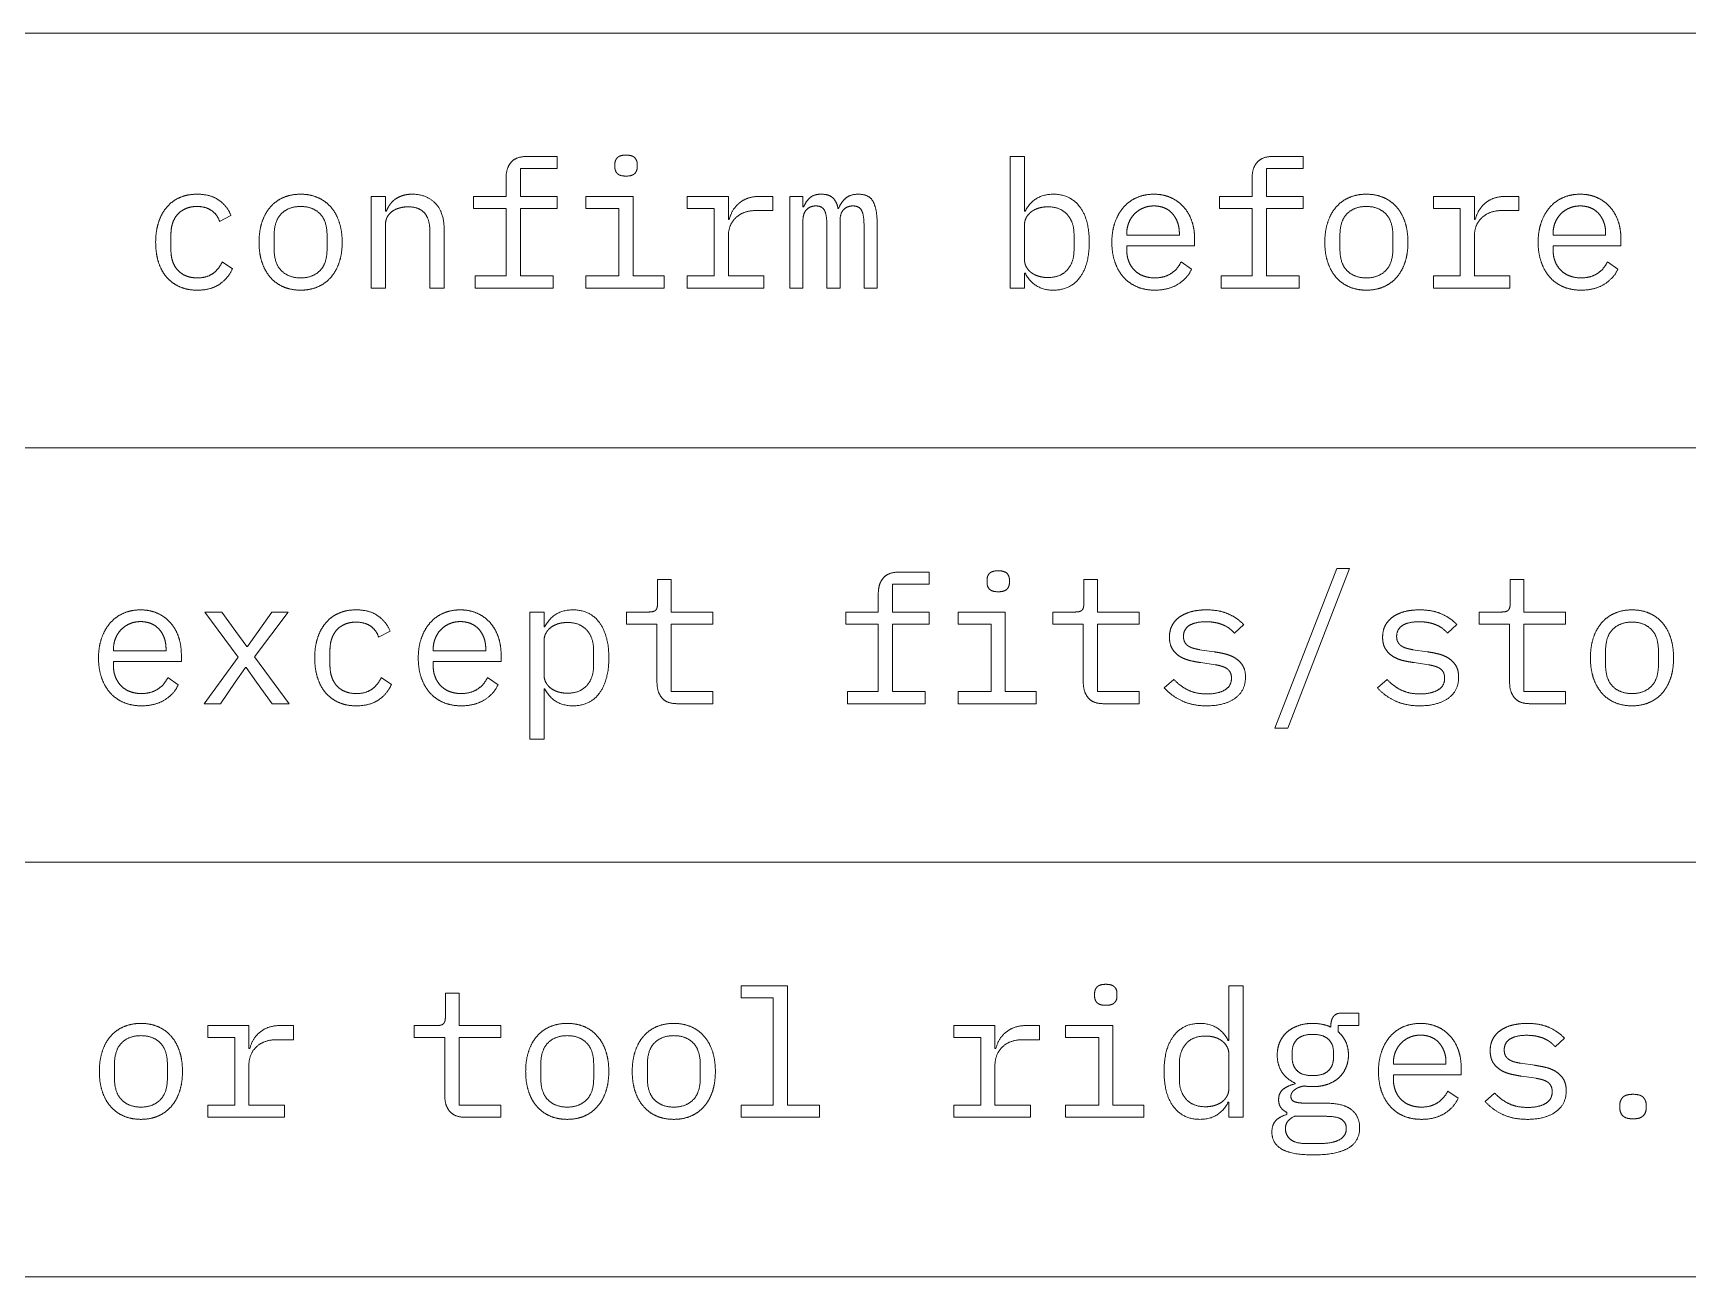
# Model space of a CAD drawing. Header units: millimetres. Extents: x 22 to 584, y 11 to 410.
# Drawn here: x 539.46 to 567.41, y 333 to 354 of the extents above; entities that cross this region are included whole.
import ezdxf

# ---------------------------------------------------------------- set-up
doc = ezdxf.new("R2010")
doc.units = ezdxf.units.MM
doc.layers.add('dims', color=7, linetype='Continuous', lineweight=5)

msp = doc.modelspace()

# ---------------------------------------------------------------- linework, layer by layer
at = {"layer": 'dims'}
for p, q in [((436.843, 354), (584, 354)), ((548.31, 351.916), (547.791, 351.916)), ((548.31, 351.712), (548.31, 351.916)), ((555.963, 351.916), (555.963, 349.696)), ((556.203, 351.916), (555.963, 351.916)), ((556.203, 350.992), (556.203, 351.916)), ((560.91, 351.916), (560.391, 351.916)), ((560.91, 351.712), (560.91, 351.916)), ((547.689, 351.712), (548.31, 351.712)), ((547.689, 351.244), (547.689, 351.712)), ((549.285, 351.787), (549.285, 351.739)), ((549.663, 351.739), (549.663, 351.787)), ((560.289, 351.712), (560.91, 351.712)), ((560.289, 351.244), (560.289, 351.712)), ((547.449, 351.562), (547.449, 351.244)), ((560.049, 351.562), (560.049, 351.244)), ((545.172, 351.244), (545.172, 349.696)), ((545.412, 351.244), (545.172, 351.244)), ((545.412, 350.992), (545.412, 351.244)), ((546.897, 351.244), (546.897, 351.04)), ((547.449, 351.244), (546.897, 351.244)), ((546.897, 351.04), (547.449, 351.04)), ((547.449, 351.04), (547.449, 349.9)), ((548.31, 351.244), (547.689, 351.244)), ((547.689, 351.04), (548.31, 351.04)), ((547.689, 349.9), (547.689, 351.04)), ((548.31, 351.04), (548.31, 351.244)), ((548.796, 351.244), (548.796, 351.04)), ((549.594, 351.244), (548.796, 351.244)), ((548.796, 351.04), (549.354, 351.04)), ((549.354, 351.04), (549.354, 349.9)), ((549.594, 349.9), (549.594, 351.244)), ((550.509, 351.244), (550.509, 351.04)), ((551.202, 351.244), (550.509, 351.244)), ((550.509, 351.04), (550.962, 351.04)), ((550.962, 351.04), (550.962, 349.9)), ((551.202, 350.854), (551.202, 351.244)), ((551.955, 351.244), (551.739, 351.244)), ((551.955, 351.004), (551.955, 351.244)), ((552.24, 351.244), (552.24, 349.696)), ((552.462, 351.244), (552.24, 351.244)), ((552.462, 351.064), (552.462, 351.244)), ((552.474, 351.064), (552.462, 351.064)), ((553.062, 351.037), (553.053, 351.037)), ((559.497, 351.244), (559.497, 351.04)), ((560.049, 351.244), (559.497, 351.244)), ((559.497, 351.04), (560.049, 351.04)), ((560.049, 351.04), (560.049, 349.9)), ((560.91, 351.244), (560.289, 351.244)), ((560.289, 351.04), (560.91, 351.04)), ((560.289, 349.9), (560.289, 351.04)), ((560.91, 351.04), (560.91, 351.244)), ((563.109, 351.244), (563.109, 351.04)), ((563.802, 351.244), (563.109, 351.244)), ((563.109, 351.04), (563.562, 351.04)), ((563.562, 351.04), (563.562, 349.9)), ((563.802, 350.854), (563.802, 351.244)), ((564.555, 351.244), (564.339, 351.244)), ((564.555, 351.004), (564.555, 351.244)), ((542.61, 350.821), (542.802, 350.923)), ((545.424, 350.992), (545.412, 350.992)), ((545.412, 349.696), (545.412, 350.77)), ((551.217, 350.854), (551.202, 350.854)), ((551.664, 351.004), (551.955, 351.004)), ((552.462, 349.696), (552.462, 350.833)), ((553.089, 349.696), (553.089, 350.833)), ((553.716, 349.696), (553.716, 350.77)), ((556.215, 350.992), (556.203, 350.992)), ((556.203, 350.191), (556.203, 350.749)), ((563.817, 350.854), (563.802, 350.854)), ((564.264, 351.004), (564.555, 351.004)), ((541.788, 350.338), (541.788, 350.602)), ((543.531, 350.359), (543.531, 350.581)), ((544.425, 350.581), (544.425, 350.359)), ((546.162, 350.647), (546.162, 349.696)), ((546.402, 349.696), (546.402, 350.689)), ((551.202, 349.9), (551.202, 350.569)), ((552.867, 350.731), (552.867, 349.696)), ((553.494, 350.731), (553.494, 349.696)), ((557.04, 350.602), (557.04, 350.338)), ((557.931, 350.59), (557.931, 350.611)), ((558.819, 350.59), (557.931, 350.59)), ((558.819, 350.623), (558.819, 350.59)), ((559.077, 350.41), (559.077, 350.524)), ((561.531, 350.359), (561.531, 350.581)), ((562.425, 350.581), (562.425, 350.359)), ((563.802, 349.9), (563.802, 350.569)), ((565.131, 350.59), (565.131, 350.611)), ((566.019, 350.59), (565.131, 350.59)), ((566.019, 350.623), (566.019, 350.59)), ((566.277, 350.41), (566.277, 350.524)), ((557.931, 350.41), (559.077, 350.41)), ((557.931, 350.338), (557.931, 350.41)), ((565.131, 350.41), (566.277, 350.41)), ((565.131, 350.338), (565.131, 350.41)), ((542.826, 350.02), (542.655, 350.137)), ((556.203, 349.948), (556.215, 349.948)), ((556.203, 349.696), (556.203, 349.948)), ((559.026, 350.017), (558.849, 350.137)), ((566.226, 350.017), (566.049, 350.137)), ((545.172, 349.696), (545.412, 349.696)), ((546.162, 349.696), (546.402, 349.696)), ((546.927, 349.9), (546.927, 349.696)), ((547.449, 349.9), (546.927, 349.9)), ((546.927, 349.696), (548.241, 349.696)), ((548.241, 349.9), (547.689, 349.9)), ((548.241, 349.696), (548.241, 349.9)), ((548.796, 349.9), (548.796, 349.696)), ((549.354, 349.9), (548.796, 349.9)), ((548.796, 349.696), (550.116, 349.696)), ((550.116, 349.9), (549.594, 349.9)), ((550.116, 349.696), (550.116, 349.9)), ((550.509, 349.9), (550.509, 349.696)), ((550.962, 349.9), (550.509, 349.9)), ((550.509, 349.696), (551.802, 349.696)), ((551.802, 349.9), (551.202, 349.9)), ((551.802, 349.696), (551.802, 349.9)), ((552.24, 349.696), (552.462, 349.696)), ((552.867, 349.696), (553.089, 349.696)), ((553.494, 349.696), (553.716, 349.696)), ((555.963, 349.696), (556.203, 349.696)), ((559.527, 349.9), (559.527, 349.696)), ((560.049, 349.9), (559.527, 349.9)), ((559.527, 349.696), (560.841, 349.696)), ((560.841, 349.9), (560.289, 349.9)), ((560.841, 349.696), (560.841, 349.9)), ((563.109, 349.9), (563.109, 349.696)), ((563.562, 349.9), (563.109, 349.9)), ((563.109, 349.696), (564.402, 349.696)), ((564.402, 349.9), (563.802, 349.9)), ((564.402, 349.696), (564.402, 349.9)), ((436.843, 347), (584, 347)), ((554.596, 344.898), (554.077, 344.898)), ((554.596, 344.694), (554.596, 344.898)), ((561.479, 344.958), (560.434, 342.264)), ((560.65, 342.264), (561.694, 344.958)), ((561.694, 344.958), (561.479, 344.958)), ((550.006, 344.772), (550.006, 344.367)), ((550.237, 344.772), (550.006, 344.772)), ((550.237, 344.226), (550.237, 344.772)), ((553.975, 344.694), (554.596, 344.694)), ((553.975, 344.226), (553.975, 344.694)), ((555.571, 344.769), (555.571, 344.721)), ((555.949, 344.721), (555.949, 344.769)), ((557.206, 344.772), (557.206, 344.367)), ((557.437, 344.772), (557.206, 344.772)), ((557.437, 344.226), (557.437, 344.772)), ((564.406, 344.772), (564.406, 344.367)), ((564.637, 344.772), (564.406, 344.772)), ((564.637, 344.226), (564.637, 344.772)), ((553.735, 344.544), (553.735, 344.226)), ((542.362, 344.226), (542.924, 343.464)), ((542.65, 344.226), (542.362, 344.226)), ((542.884, 343.899), (542.65, 344.226)), ((543.202, 343.467), (543.769, 344.226)), ((543.494, 344.226), (543.262, 343.899)), ((543.769, 344.226), (543.494, 344.226)), ((547.849, 344.226), (547.849, 342.078)), ((548.089, 344.226), (547.849, 344.226)), ((548.089, 343.974), (548.089, 344.226)), ((549.481, 344.226), (549.481, 344.022)), ((549.865, 344.226), (549.481, 344.226)), ((550.942, 344.226), (550.237, 344.226)), ((550.942, 344.022), (550.942, 344.226)), ((553.184, 344.226), (553.184, 344.022)), ((553.735, 344.226), (553.184, 344.226)), ((554.596, 344.226), (553.975, 344.226)), ((554.596, 344.022), (554.596, 344.226)), ((555.082, 344.226), (555.082, 344.022)), ((555.88, 344.226), (555.082, 344.226)), ((555.88, 342.882), (555.88, 344.226)), ((556.681, 344.226), (556.681, 344.022)), ((557.065, 344.226), (556.681, 344.226)), ((558.142, 344.226), (557.437, 344.226)), ((558.142, 344.022), (558.142, 344.226)), ((563.881, 344.226), (563.881, 344.022)), ((564.265, 344.226), (563.881, 344.226)), ((565.342, 344.226), (564.637, 344.226)), ((565.342, 344.022), (565.342, 344.226)), ((543.07, 343.641), (542.884, 343.899)), ((543.262, 343.899), (543.082, 343.641)), ((545.296, 343.803), (545.489, 343.905)), ((548.101, 343.974), (548.089, 343.974)), ((549.481, 344.022), (549.997, 344.022)), ((549.997, 344.022), (549.997, 343.032)), ((550.237, 344.022), (550.942, 344.022)), ((550.237, 342.882), (550.237, 344.022)), ((553.184, 344.022), (553.735, 344.022)), ((553.735, 344.022), (553.735, 342.882)), ((553.975, 344.022), (554.596, 344.022)), ((553.975, 342.882), (553.975, 344.022)), ((555.082, 344.022), (555.64, 344.022)), ((555.64, 344.022), (555.64, 342.882)), ((556.681, 344.022), (557.197, 344.022)), ((557.197, 344.022), (557.197, 343.032)), ((557.437, 344.022), (558.142, 344.022)), ((557.437, 342.882), (557.437, 344.022)), ((559.75, 343.866), (559.906, 344.013)), ((563.35, 343.866), (563.506, 344.013)), ((563.881, 344.022), (564.397, 344.022)), ((564.397, 344.022), (564.397, 343.032)), ((564.637, 344.022), (565.342, 344.022)), ((564.637, 342.882), (564.637, 344.022)), ((540.817, 343.572), (540.817, 343.593)), ((541.705, 343.572), (540.817, 343.572)), ((541.705, 343.605), (541.705, 343.572)), ((541.964, 343.392), (541.964, 343.506)), ((543.082, 343.641), (543.07, 343.641)), ((544.474, 343.32), (544.474, 343.584)), ((546.217, 343.572), (546.217, 343.593)), ((547.105, 343.572), (546.217, 343.572)), ((547.105, 343.605), (547.105, 343.572)), ((547.364, 343.392), (547.364, 343.506)), ((548.089, 343.173), (548.089, 343.731)), ((548.926, 343.584), (548.926, 343.32)), ((559.405, 343.554), (559.162, 343.59)), ((563.005, 343.554), (562.762, 343.59)), ((566.017, 343.341), (566.017, 343.563)), ((566.911, 343.563), (566.911, 343.341)), ((540.817, 343.392), (541.964, 343.392)), ((540.817, 343.32), (540.817, 343.392)), ((542.924, 343.464), (542.347, 342.678)), ((542.875, 343.041), (543.046, 343.287)), ((543.046, 343.287), (543.059, 343.287)), ((543.059, 343.287), (543.235, 343.041)), ((543.784, 342.678), (543.202, 343.467)), ((546.217, 343.392), (547.364, 343.392)), ((546.217, 343.32), (546.217, 343.392)), ((559.184, 343.371), (559.426, 343.335)), ((562.784, 343.371), (563.026, 343.335)), ((541.912, 342.999), (541.735, 343.119)), ((542.624, 342.678), (542.875, 343.041)), ((543.235, 343.041), (543.496, 342.678)), ((545.512, 343.002), (545.341, 343.119)), ((547.312, 342.999), (547.135, 343.119)), ((548.089, 342.93), (548.101, 342.93)), ((548.089, 342.078), (548.089, 342.93)), ((558.727, 343.086), (558.565, 342.945)), ((562.327, 343.086), (562.165, 342.945)), ((542.347, 342.678), (542.624, 342.678)), ((543.496, 342.678), (543.784, 342.678)), ((550.942, 342.882), (550.237, 342.882)), ((550.339, 342.678), (550.942, 342.678)), ((550.942, 342.678), (550.942, 342.882)), ((553.214, 342.882), (553.214, 342.678)), ((553.735, 342.882), (553.214, 342.882)), ((553.214, 342.678), (554.527, 342.678)), ((554.527, 342.882), (553.975, 342.882)), ((554.527, 342.678), (554.527, 342.882)), ((555.082, 342.882), (555.082, 342.678)), ((555.64, 342.882), (555.082, 342.882)), ((555.082, 342.678), (556.402, 342.678)), ((556.402, 342.882), (555.88, 342.882)), ((556.402, 342.678), (556.402, 342.882)), ((558.142, 342.882), (557.437, 342.882)), ((557.539, 342.678), (558.142, 342.678)), ((558.142, 342.678), (558.142, 342.882)), ((565.342, 342.882), (564.637, 342.882)), ((564.739, 342.678), (565.342, 342.678)), ((565.342, 342.678), (565.342, 342.882)), ((560.434, 342.264), (560.65, 342.264)), ((547.849, 342.078), (548.089, 342.078)), ((436.843, 340), (584, 340)), ((551.421, 337.916), (551.421, 337.712)), ((552.201, 337.916), (551.421, 337.916)), ((552.201, 335.9), (552.201, 337.916)), ((559.656, 337.916), (559.656, 336.992)), ((559.896, 337.916), (559.656, 337.916)), ((559.896, 335.696), (559.896, 337.916)), ((546.423, 337.79), (546.423, 337.385)), ((546.654, 337.79), (546.423, 337.79)), ((546.654, 337.244), (546.654, 337.79)), ((551.421, 337.712), (551.961, 337.712)), ((551.961, 337.712), (551.961, 335.9)), ((557.388, 337.787), (557.388, 337.739)), ((557.766, 337.739), (557.766, 337.787)), ((561.849, 337.454), (561.564, 337.454)), ((561.849, 337.244), (561.849, 337.454)), ((542.412, 337.244), (542.412, 337.04)), ((543.105, 337.244), (542.412, 337.244)), ((543.105, 336.854), (543.105, 337.244)), ((543.858, 337.244), (543.642, 337.244)), ((543.858, 337.004), (543.858, 337.244)), ((545.898, 337.244), (545.898, 337.04)), ((546.282, 337.244), (545.898, 337.244)), ((547.359, 337.244), (546.654, 337.244)), ((547.359, 337.04), (547.359, 337.244)), ((555.012, 337.244), (555.012, 337.04)), ((555.705, 337.244), (555.012, 337.244)), ((555.705, 336.854), (555.705, 337.244)), ((556.458, 337.244), (556.242, 337.244)), ((556.458, 337.004), (556.458, 337.244)), ((556.899, 337.244), (556.899, 337.04)), ((557.697, 337.244), (556.899, 337.244)), ((557.697, 335.9), (557.697, 337.244)), ((561.378, 337.244), (561.378, 337.217)), ((561.501, 337.244), (561.849, 337.244)), ((561.501, 337.139), (561.501, 337.244)), ((542.412, 337.04), (542.865, 337.04)), ((542.865, 337.04), (542.865, 335.9)), ((543.12, 336.854), (543.105, 336.854)), ((543.567, 337.004), (543.858, 337.004)), ((545.898, 337.04), (546.414, 337.04)), ((546.414, 337.04), (546.414, 336.05)), ((546.654, 337.04), (547.359, 337.04)), ((546.654, 335.9), (546.654, 337.04)), ((555.012, 337.04), (555.465, 337.04)), ((555.465, 337.04), (555.465, 335.9)), ((555.72, 336.854), (555.705, 336.854)), ((556.167, 337.004), (556.458, 337.004)), ((556.899, 337.04), (557.457, 337.04)), ((557.457, 337.04), (557.457, 335.9)), ((559.656, 336.992), (559.644, 336.992)), ((560.724, 336.704), (560.724, 336.791)), ((561.423, 336.791), (561.423, 336.704)), ((565.167, 336.884), (565.323, 337.031)), ((540.834, 336.359), (540.834, 336.581)), ((541.728, 336.581), (541.728, 336.359)), ((543.105, 335.9), (543.105, 336.569)), ((548.034, 336.359), (548.034, 336.581)), ((548.928, 336.581), (548.928, 336.359)), ((549.834, 336.359), (549.834, 336.581)), ((550.728, 336.581), (550.728, 336.359)), ((555.705, 335.9), (555.705, 336.569)), ((558.819, 336.338), (558.819, 336.602)), ((559.656, 336.749), (559.656, 336.191)), ((562.434, 336.59), (562.434, 336.611)), ((563.322, 336.59), (562.434, 336.59)), ((563.322, 336.623), (563.322, 336.59)), ((563.58, 336.41), (563.58, 336.524)), ((564.822, 336.572), (564.579, 336.608)), ((560.775, 336.272), (560.775, 336.26)), ((562.434, 336.41), (563.58, 336.41)), ((562.434, 336.338), (562.434, 336.41)), ((564.6, 336.389), (564.843, 336.353)), ((559.644, 335.948), (559.656, 335.948)), ((559.656, 335.948), (559.656, 335.696)), ((563.529, 336.017), (563.352, 336.137)), ((564.144, 336.104), (563.982, 335.963)), ((542.412, 335.9), (542.412, 335.696)), ((542.865, 335.9), (542.412, 335.9)), ((542.412, 335.696), (543.705, 335.696)), ((543.705, 335.9), (543.105, 335.9)), ((543.705, 335.696), (543.705, 335.9)), ((547.359, 335.9), (546.654, 335.9)), ((546.756, 335.696), (547.359, 335.696)), ((547.359, 335.696), (547.359, 335.9)), ((551.421, 335.9), (551.421, 335.696)), ((551.961, 335.9), (551.421, 335.9)), ((551.421, 335.696), (552.741, 335.696)), ((552.741, 335.9), (552.201, 335.9)), ((552.741, 335.696), (552.741, 335.9)), ((555.012, 335.9), (555.012, 335.696)), ((555.465, 335.9), (555.012, 335.9)), ((555.012, 335.696), (556.305, 335.696)), ((556.305, 335.9), (555.705, 335.9)), ((556.305, 335.696), (556.305, 335.9)), ((556.899, 335.9), (556.899, 335.696)), ((557.457, 335.9), (556.899, 335.9)), ((556.899, 335.696), (558.219, 335.696)), ((558.219, 335.9), (557.697, 335.9)), ((558.219, 335.696), (558.219, 335.9)), ((559.656, 335.696), (559.896, 335.696)), ((560.634, 335.777), (560.634, 335.741)), ((560.766, 335.711), (561.303, 335.711)), ((561.294, 335.933), (560.952, 335.933)), ((566.259, 335.903), (566.259, 335.849)), ((566.703, 335.849), (566.703, 335.903)), ((561.195, 335.252), (560.961, 335.252)), ((436.843, 333), (584, 333))]:
    msp.add_line(p, q, dxfattribs=at)
for points in [[(547.531, 351.817), (547.614, 351.916), (547.791, 351.916)], [(549.285, 351.787), (549.285, 351.853), (549.327, 351.896)], [(549.327, 351.896), (549.369, 351.94), (549.474, 351.94)], [(549.474, 351.94), (549.579, 351.94), (549.621, 351.896)], [(549.621, 351.896), (549.663, 351.853), (549.663, 351.787)], [(560.131, 351.817), (560.214, 351.916), (560.391, 351.916)], [(547.449, 351.562), (547.449, 351.718), (547.531, 351.817)], [(549.327, 351.629), (549.285, 351.673), (549.285, 351.739)], [(549.474, 351.586), (549.369, 351.586), (549.327, 351.629)], [(549.621, 351.629), (549.579, 351.586), (549.474, 351.586)], [(549.663, 351.739), (549.663, 351.673), (549.621, 351.629)], [(560.049, 351.562), (560.049, 351.718), (560.131, 351.817)], [(541.578, 350.803), (541.626, 350.953), (541.716, 351.059)], [(541.716, 351.059), (541.806, 351.166), (541.935, 351.223)], [(542.041, 351.038), (541.959, 351.004), (541.902, 350.941)], [(541.935, 351.223), (542.064, 351.28), (542.229, 351.28)], [(542.229, 351.073), (542.124, 351.073), (542.041, 351.038)], [(542.229, 351.28), (542.454, 351.28), (542.595, 351.181)], [(542.47, 351.007), (542.373, 351.073), (542.229, 351.073)], [(542.595, 351.181), (542.736, 351.082), (542.802, 350.923)], [(543.324, 350.803), (543.372, 350.953), (543.464, 351.059)], [(543.464, 351.059), (543.555, 351.166), (543.685, 351.223)], [(543.978, 351.073), (543.777, 351.073), (543.654, 350.953)], [(543.685, 351.223), (543.816, 351.28), (543.978, 351.28)], [(543.978, 351.28), (544.14, 351.28), (544.27, 351.223)], [(544.302, 350.953), (544.179, 351.073), (543.978, 351.073)], [(544.27, 351.223), (544.401, 351.166), (544.492, 351.059)], [(544.492, 351.059), (544.584, 350.953), (544.632, 350.803)], [(545.424, 350.992), (545.448, 351.049), (545.484, 351.101)], [(545.484, 351.101), (545.52, 351.154), (545.572, 351.193)], [(545.655, 351.049), (545.586, 351.031), (545.532, 350.995)], [(545.572, 351.193), (545.625, 351.232), (545.697, 351.256)], [(545.796, 351.067), (545.724, 351.067), (545.655, 351.049)], [(545.697, 351.256), (545.769, 351.28), (545.865, 351.28)], [(546.069, 350.963), (545.976, 351.067), (545.796, 351.067)], [(545.865, 351.28), (546.108, 351.28), (546.255, 351.125)], [(546.255, 351.125), (546.402, 350.971), (546.402, 350.689)], [(551.217, 350.854), (551.265, 351.037), (551.399, 351.14)], [(551.399, 351.14), (551.532, 351.244), (551.739, 351.244)], [(552.474, 351.064), (552.51, 351.154), (552.576, 351.217)], [(552.681, 351.082), (552.585, 351.082), (552.524, 351.02)], [(552.576, 351.217), (552.642, 351.28), (552.771, 351.28)], [(552.826, 351.005), (552.786, 351.082), (552.681, 351.082)], [(552.771, 351.28), (552.906, 351.28), (552.972, 351.213)], [(552.972, 351.213), (553.038, 351.145), (553.053, 351.037)], [(553.062, 351.037), (553.104, 351.142), (553.182, 351.211)], [(553.305, 351.082), (553.209, 351.082), (553.149, 351.02)], [(553.182, 351.211), (553.26, 351.28), (553.398, 351.28)], [(553.453, 351.005), (553.413, 351.082), (553.305, 351.082)], [(553.398, 351.28), (553.587, 351.28), (553.651, 351.148)], [(553.651, 351.148), (553.716, 351.016), (553.716, 350.77)], [(556.215, 350.992), (556.365, 351.28), (556.692, 351.28)], [(556.446, 351.046), (556.374, 351.025), (556.32, 350.984)], [(556.599, 351.067), (556.518, 351.067), (556.446, 351.046)], [(556.924, 350.939), (556.809, 351.067), (556.599, 351.067)], [(556.692, 351.28), (556.977, 351.28), (557.137, 351.067)], [(557.137, 351.067), (557.298, 350.854), (557.298, 350.47)], [(557.731, 350.803), (557.784, 350.953), (557.877, 351.059)], [(557.877, 351.059), (557.97, 351.166), (558.1, 351.223)], [(558.207, 351.046), (558.123, 351.01), (558.061, 350.947)], [(558.1, 351.223), (558.231, 351.28), (558.39, 351.28)], [(558.39, 351.082), (558.291, 351.082), (558.207, 351.046)], [(558.39, 351.28), (558.546, 351.28), (558.673, 351.223)], [(558.565, 351.049), (558.486, 351.082), (558.39, 351.082)], [(558.7, 350.954), (558.645, 351.016), (558.565, 351.049)], [(558.673, 351.223), (558.801, 351.166), (558.891, 351.065)], [(558.891, 351.065), (558.981, 350.965), (559.029, 350.827)], [(561.324, 350.803), (561.372, 350.953), (561.464, 351.059)], [(561.464, 351.059), (561.555, 351.166), (561.685, 351.223)], [(561.978, 351.073), (561.777, 351.073), (561.654, 350.953)], [(561.685, 351.223), (561.816, 351.28), (561.978, 351.28)], [(561.978, 351.28), (562.14, 351.28), (562.27, 351.223)], [(562.302, 350.953), (562.179, 351.073), (561.978, 351.073)], [(562.27, 351.223), (562.401, 351.166), (562.492, 351.059)], [(562.492, 351.059), (562.584, 350.953), (562.632, 350.803)], [(563.817, 350.854), (563.865, 351.037), (563.999, 351.14)], [(563.999, 351.14), (564.132, 351.244), (564.339, 351.244)], [(564.931, 350.803), (564.984, 350.953), (565.077, 351.059)], [(565.077, 351.059), (565.17, 351.166), (565.3, 351.223)], [(565.407, 351.046), (565.323, 351.01), (565.261, 350.947)], [(565.3, 351.223), (565.431, 351.28), (565.59, 351.28)], [(565.59, 351.082), (565.491, 351.082), (565.407, 351.046)], [(565.59, 351.28), (565.746, 351.28), (565.873, 351.223)], [(565.765, 351.049), (565.686, 351.082), (565.59, 351.082)], [(565.9, 350.954), (565.845, 351.016), (565.765, 351.049)], [(565.873, 351.223), (566.001, 351.166), (566.091, 351.065)], [(566.091, 351.065), (566.181, 350.965), (566.229, 350.827)], [(541.53, 350.47), (541.53, 350.653), (541.578, 350.803)], [(541.816, 350.791), (541.788, 350.704), (541.788, 350.602)], [(541.902, 350.941), (541.845, 350.878), (541.816, 350.791)], [(542.61, 350.821), (542.568, 350.941), (542.47, 351.007)], [(543.276, 350.47), (543.276, 350.653), (543.324, 350.803)], [(543.654, 350.953), (543.531, 350.833), (543.531, 350.581)], [(544.425, 350.581), (544.425, 350.833), (544.302, 350.953)], [(544.632, 350.803), (544.68, 350.653), (544.68, 350.47)], [(545.445, 350.902), (545.412, 350.845), (545.412, 350.77)], [(545.532, 350.995), (545.478, 350.959), (545.445, 350.902)], [(546.162, 350.647), (546.162, 350.86), (546.069, 350.963)], [(551.33, 350.884), (551.202, 350.764), (551.202, 350.569)], [(551.664, 351.004), (551.457, 351.004), (551.33, 350.884)], [(552.524, 351.02), (552.462, 350.959), (552.462, 350.833)], [(552.867, 350.731), (552.867, 350.929), (552.826, 351.005)], [(553.149, 351.02), (553.089, 350.959), (553.089, 350.833)], [(553.494, 350.731), (553.494, 350.929), (553.453, 351.005)], [(556.234, 350.885), (556.203, 350.827), (556.203, 350.749)], [(556.32, 350.984), (556.266, 350.944), (556.234, 350.885)], [(557.04, 350.602), (557.04, 350.812), (556.924, 350.939)], [(557.679, 350.467), (557.679, 350.653), (557.731, 350.803)], [(557.965, 350.798), (557.931, 350.713), (557.931, 350.611)], [(558.061, 350.947), (558, 350.884), (557.965, 350.798)], [(558.787, 350.809), (558.756, 350.893), (558.7, 350.954)], [(558.819, 350.623), (558.819, 350.725), (558.787, 350.809)], [(559.029, 350.827), (559.077, 350.689), (559.077, 350.524)], [(561.276, 350.47), (561.276, 350.653), (561.324, 350.803)], [(561.654, 350.953), (561.531, 350.833), (561.531, 350.581)], [(562.425, 350.581), (562.425, 350.833), (562.302, 350.953)], [(562.632, 350.803), (562.68, 350.653), (562.68, 350.47)], [(563.93, 350.884), (563.802, 350.764), (563.802, 350.569)], [(564.264, 351.004), (564.057, 351.004), (563.93, 350.884)], [(564.879, 350.467), (564.879, 350.653), (564.931, 350.803)], [(565.165, 350.798), (565.131, 350.713), (565.131, 350.611)], [(565.261, 350.947), (565.2, 350.884), (565.165, 350.798)], [(565.987, 350.809), (565.956, 350.893), (565.9, 350.954)], [(566.019, 350.623), (566.019, 350.725), (565.987, 350.809)], [(566.229, 350.827), (566.277, 350.689), (566.277, 350.524)], [(541.576, 350.137), (541.53, 350.287), (541.53, 350.47)], [(543.324, 350.135), (543.276, 350.284), (543.276, 350.47)], [(544.68, 350.47), (544.68, 350.284), (544.632, 350.135)], [(557.298, 350.47), (557.298, 350.086), (557.137, 349.873)], [(561.324, 350.135), (561.276, 350.284), (561.276, 350.47)], [(562.68, 350.47), (562.68, 350.284), (562.632, 350.135)], [(541.788, 350.338), (541.788, 350.236), (541.816, 350.149)], [(543.531, 350.359), (543.531, 350.107), (543.654, 349.987)], [(544.302, 349.987), (544.425, 350.107), (544.425, 350.359)], [(556.203, 350.191), (556.203, 350.113), (556.234, 350.054)], [(556.924, 350), (557.04, 350.128), (557.04, 350.338)], [(557.73, 350.135), (557.679, 350.284), (557.679, 350.467)], [(557.931, 350.338), (557.931, 350.236), (557.964, 350.149)], [(561.531, 350.359), (561.531, 350.107), (561.654, 349.987)], [(562.302, 349.987), (562.425, 350.107), (562.425, 350.359)], [(564.93, 350.135), (564.879, 350.284), (564.879, 350.467)], [(565.131, 350.338), (565.131, 350.236), (565.164, 350.149)], [(541.713, 349.882), (541.623, 349.987), (541.576, 350.137)], [(541.816, 350.149), (541.845, 350.062), (541.902, 349.999)], [(541.902, 349.999), (541.959, 349.936), (542.043, 349.901)], [(542.235, 349.867), (542.391, 349.867), (542.493, 349.939)], [(542.493, 349.939), (542.595, 350.011), (542.655, 350.137)], [(542.826, 350.02), (542.757, 349.864), (542.611, 349.762)], [(543.464, 349.88), (543.372, 349.987), (543.324, 350.135)], [(543.654, 349.987), (543.777, 349.867), (543.978, 349.867)], [(543.978, 349.867), (544.179, 349.867), (544.302, 349.987)], [(544.632, 350.135), (544.584, 349.987), (544.492, 349.88)], [(556.692, 349.66), (556.365, 349.66), (556.215, 349.948)], [(556.234, 350.054), (556.266, 349.996), (556.32, 349.955)], [(556.32, 349.955), (556.374, 349.915), (556.446, 349.894)], [(556.599, 349.873), (556.809, 349.873), (556.924, 350)], [(557.875, 349.88), (557.781, 349.987), (557.73, 350.135)], [(557.964, 350.149), (557.997, 350.062), (558.059, 349.999)], [(558.059, 349.999), (558.12, 349.936), (558.209, 349.901)], [(558.405, 349.867), (558.561, 349.867), (558.675, 349.939)], [(558.675, 349.939), (558.789, 350.011), (558.849, 350.137)], [(559.026, 350.017), (558.957, 349.861), (558.796, 349.76)], [(561.464, 349.88), (561.372, 349.987), (561.324, 350.135)], [(561.654, 349.987), (561.777, 349.867), (561.978, 349.867)], [(561.978, 349.867), (562.179, 349.867), (562.302, 349.987)], [(562.632, 350.135), (562.584, 349.987), (562.492, 349.88)], [(565.075, 349.88), (564.981, 349.987), (564.93, 350.135)], [(565.164, 350.149), (565.197, 350.062), (565.259, 349.999)], [(565.259, 349.999), (565.32, 349.936), (565.409, 349.901)], [(565.605, 349.867), (565.761, 349.867), (565.875, 349.939)], [(565.875, 349.939), (565.989, 350.011), (566.049, 350.137)], [(566.226, 350.017), (566.157, 349.861), (565.996, 349.76)], [(541.933, 349.718), (541.803, 349.777), (541.713, 349.882)], [(542.232, 349.66), (542.064, 349.66), (541.933, 349.718)], [(542.043, 349.901), (542.127, 349.867), (542.235, 349.867)], [(542.611, 349.762), (542.466, 349.66), (542.232, 349.66)], [(543.685, 349.717), (543.555, 349.774), (543.464, 349.88)], [(543.978, 349.66), (543.816, 349.66), (543.685, 349.717)], [(544.27, 349.717), (544.14, 349.66), (543.978, 349.66)], [(544.492, 349.88), (544.401, 349.774), (544.27, 349.717)], [(556.446, 349.894), (556.518, 349.873), (556.599, 349.873)], [(557.137, 349.873), (556.977, 349.66), (556.692, 349.66)], [(558.104, 349.717), (557.97, 349.774), (557.875, 349.88)], [(558.405, 349.66), (558.237, 349.66), (558.104, 349.717)], [(558.209, 349.901), (558.297, 349.867), (558.405, 349.867)], [(558.796, 349.76), (558.636, 349.66), (558.405, 349.66)], [(561.685, 349.717), (561.555, 349.774), (561.464, 349.88)], [(561.978, 349.66), (561.816, 349.66), (561.685, 349.717)], [(562.27, 349.717), (562.14, 349.66), (561.978, 349.66)], [(562.492, 349.88), (562.401, 349.774), (562.27, 349.717)], [(565.304, 349.717), (565.17, 349.774), (565.075, 349.88)], [(565.605, 349.66), (565.437, 349.66), (565.304, 349.717)], [(565.409, 349.901), (565.497, 349.867), (565.605, 349.867)], [(565.996, 349.76), (565.836, 349.66), (565.605, 349.66)], [(553.818, 344.799), (553.9, 344.898), (554.077, 344.898)], [(555.571, 344.769), (555.571, 344.835), (555.613, 344.879)], [(555.613, 344.879), (555.655, 344.922), (555.76, 344.922)], [(555.76, 344.922), (555.865, 344.922), (555.907, 344.879)], [(555.907, 344.879), (555.949, 344.835), (555.949, 344.769)], [(553.735, 344.544), (553.735, 344.7), (553.818, 344.799)], [(555.613, 344.611), (555.571, 344.655), (555.571, 344.721)], [(555.76, 344.568), (555.655, 344.568), (555.613, 344.611)], [(555.907, 344.611), (555.865, 344.568), (555.76, 344.568)], [(555.949, 344.721), (555.949, 344.655), (555.907, 344.611)], [(549.975, 344.257), (550.006, 344.289), (550.006, 344.367)], [(557.175, 344.257), (557.206, 344.289), (557.206, 344.367)], [(564.375, 344.257), (564.406, 344.289), (564.406, 344.367)], [(540.618, 343.785), (540.67, 343.935), (540.763, 344.041)], [(540.763, 344.041), (540.856, 344.148), (540.987, 344.205)], [(540.987, 344.205), (541.117, 344.262), (541.276, 344.262)], [(541.276, 344.064), (541.177, 344.064), (541.093, 344.028)], [(541.276, 344.262), (541.432, 344.262), (541.56, 344.205)], [(541.452, 344.031), (541.372, 344.064), (541.276, 344.064)], [(541.56, 344.205), (541.687, 344.148), (541.777, 344.048)], [(541.777, 344.048), (541.867, 343.947), (541.915, 343.809)], [(544.264, 343.785), (544.312, 343.935), (544.402, 344.041)], [(544.402, 344.041), (544.492, 344.148), (544.621, 344.205)], [(544.621, 344.205), (544.75, 344.262), (544.915, 344.262)], [(544.915, 344.055), (544.81, 344.055), (544.728, 344.02)], [(544.915, 344.262), (545.14, 344.262), (545.281, 344.163)], [(545.157, 343.989), (545.059, 344.055), (544.915, 344.055)], [(545.281, 344.163), (545.422, 344.064), (545.489, 343.905)], [(546.018, 343.785), (546.07, 343.935), (546.163, 344.041)], [(546.163, 344.041), (546.256, 344.148), (546.387, 344.205)], [(546.387, 344.205), (546.517, 344.262), (546.676, 344.262)], [(546.676, 344.064), (546.577, 344.064), (546.493, 344.028)], [(546.676, 344.262), (546.832, 344.262), (546.96, 344.205)], [(546.852, 344.031), (546.772, 344.064), (546.676, 344.064)], [(546.96, 344.205), (547.087, 344.148), (547.177, 344.048)], [(547.177, 344.048), (547.267, 343.947), (547.315, 343.809)], [(548.101, 343.974), (548.251, 344.262), (548.579, 344.262)], [(548.485, 344.049), (548.404, 344.049), (548.332, 344.028)], [(548.811, 343.921), (548.695, 344.049), (548.485, 344.049)], [(548.579, 344.262), (548.864, 344.262), (549.024, 344.049)], [(549.024, 344.049), (549.184, 343.836), (549.184, 343.452)], [(549.865, 344.226), (549.944, 344.226), (549.975, 344.257)], [(557.065, 344.226), (557.144, 344.226), (557.175, 344.257)], [(558.699, 344.003), (558.745, 344.088), (558.829, 344.146)], [(558.829, 344.146), (558.914, 344.205), (559.027, 344.234)], [(559.267, 344.061), (559.084, 344.061), (558.987, 343.998)], [(559.027, 344.234), (559.141, 344.262), (559.276, 344.262)], [(559.447, 344.043), (559.369, 344.061), (559.267, 344.061)], [(559.276, 344.262), (559.486, 344.262), (559.641, 344.196)], [(559.584, 343.996), (559.525, 344.025), (559.447, 344.043)], [(559.641, 344.196), (559.795, 344.13), (559.906, 344.013)], [(562.299, 344.003), (562.345, 344.088), (562.429, 344.146)], [(562.429, 344.146), (562.514, 344.205), (562.627, 344.234)], [(562.867, 344.061), (562.684, 344.061), (562.587, 343.998)], [(562.627, 344.234), (562.741, 344.262), (562.876, 344.262)], [(563.047, 344.043), (562.969, 344.061), (562.867, 344.061)], [(562.876, 344.262), (563.086, 344.262), (563.241, 344.196)], [(563.184, 343.996), (563.125, 344.025), (563.047, 344.043)], [(563.241, 344.196), (563.395, 344.13), (563.506, 344.013)], [(564.265, 344.226), (564.344, 344.226), (564.375, 344.257)], [(565.81, 343.785), (565.859, 343.935), (565.95, 344.041)], [(565.95, 344.041), (566.041, 344.148), (566.172, 344.205)], [(566.464, 344.055), (566.264, 344.055), (566.14, 343.935)], [(566.172, 344.205), (566.302, 344.262), (566.464, 344.262)], [(566.464, 344.262), (566.626, 344.262), (566.757, 344.205)], [(566.788, 343.935), (566.665, 344.055), (566.464, 344.055)], [(566.757, 344.205), (566.887, 344.148), (566.979, 344.041)], [(566.979, 344.041), (567.07, 343.935), (567.118, 343.785)], [(540.565, 343.449), (540.565, 343.635), (540.618, 343.785)], [(540.852, 343.78), (540.817, 343.695), (540.817, 343.593)], [(540.948, 343.929), (540.886, 343.866), (540.852, 343.78)], [(541.093, 344.028), (541.009, 343.992), (540.948, 343.929)], [(541.587, 343.936), (541.531, 343.998), (541.452, 344.031)], [(541.674, 343.791), (541.642, 343.875), (541.587, 343.936)], [(541.705, 343.605), (541.705, 343.707), (541.674, 343.791)], [(541.915, 343.809), (541.964, 343.671), (541.964, 343.506)], [(544.216, 343.452), (544.216, 343.635), (544.264, 343.785)], [(544.503, 343.773), (544.474, 343.686), (544.474, 343.584)], [(544.588, 343.923), (544.531, 343.86), (544.503, 343.773)], [(544.728, 344.02), (544.645, 343.986), (544.588, 343.923)], [(545.296, 343.803), (545.254, 343.923), (545.157, 343.989)], [(545.965, 343.449), (545.965, 343.635), (546.018, 343.785)], [(546.252, 343.78), (546.217, 343.695), (546.217, 343.593)], [(546.348, 343.929), (546.286, 343.866), (546.252, 343.78)], [(546.493, 344.028), (546.409, 343.992), (546.348, 343.929)], [(546.987, 343.936), (546.931, 343.998), (546.852, 344.031)], [(547.074, 343.791), (547.042, 343.875), (546.987, 343.936)], [(547.105, 343.605), (547.105, 343.707), (547.074, 343.791)], [(547.315, 343.809), (547.364, 343.671), (547.364, 343.506)], [(548.121, 343.867), (548.089, 343.809), (548.089, 343.731)], [(548.206, 343.966), (548.152, 343.926), (548.121, 343.867)], [(548.332, 344.028), (548.26, 344.007), (548.206, 343.966)], [(548.926, 343.584), (548.926, 343.794), (548.811, 343.921)], [(558.652, 343.8), (558.652, 343.917), (558.699, 344.003)], [(558.705, 343.596), (558.652, 343.674), (558.652, 343.8)], [(558.987, 343.998), (558.889, 343.935), (558.889, 343.815)], [(558.889, 343.815), (558.889, 343.755), (558.912, 343.714)], [(559.683, 343.933), (559.642, 343.968), (559.584, 343.996)], [(559.75, 343.866), (559.724, 343.899), (559.683, 343.933)], [(562.252, 343.8), (562.252, 343.917), (562.299, 344.003)], [(562.305, 343.596), (562.252, 343.674), (562.252, 343.8)], [(562.587, 343.998), (562.489, 343.935), (562.489, 343.815)], [(562.489, 343.815), (562.489, 343.755), (562.512, 343.714)], [(563.283, 343.933), (563.242, 343.968), (563.184, 343.996)], [(563.35, 343.866), (563.324, 343.899), (563.283, 343.933)], [(565.762, 343.452), (565.762, 343.635), (565.81, 343.785)], [(566.14, 343.935), (566.017, 343.815), (566.017, 343.563)], [(566.911, 343.563), (566.911, 343.815), (566.788, 343.935)], [(567.118, 343.785), (567.166, 343.635), (567.166, 343.452)], [(558.835, 343.471), (558.757, 343.518), (558.705, 343.596)], [(558.912, 343.714), (558.934, 343.674), (558.973, 343.65)], [(558.973, 343.65), (559.012, 343.626), (559.062, 343.612)], [(559.062, 343.612), (559.111, 343.599), (559.162, 343.59)], [(559.405, 343.554), (559.489, 343.542), (559.582, 343.521)], [(559.582, 343.521), (559.675, 343.5), (559.753, 343.454)], [(562.435, 343.471), (562.357, 343.518), (562.305, 343.596)], [(562.512, 343.714), (562.534, 343.674), (562.573, 343.65)], [(562.573, 343.65), (562.612, 343.626), (562.662, 343.612)], [(562.662, 343.612), (562.711, 343.599), (562.762, 343.59)], [(563.005, 343.554), (563.089, 343.542), (563.182, 343.521)], [(563.182, 343.521), (563.275, 343.5), (563.353, 343.454)], [(540.616, 343.117), (540.565, 343.266), (540.565, 343.449)], [(540.817, 343.32), (540.817, 343.218), (540.85, 343.131)], [(544.263, 343.119), (544.216, 343.269), (544.216, 343.452)], [(544.474, 343.32), (544.474, 343.218), (544.503, 343.131)], [(546.016, 343.117), (545.965, 343.266), (545.965, 343.449)], [(546.217, 343.32), (546.217, 343.218), (546.25, 343.131)], [(548.811, 342.983), (548.926, 343.11), (548.926, 343.32)], [(549.184, 343.452), (549.184, 343.068), (549.024, 342.855)], [(559.008, 343.404), (558.914, 343.425), (558.835, 343.471)], [(559.184, 343.371), (559.102, 343.383), (559.008, 343.404)], [(559.528, 343.312), (559.48, 343.326), (559.426, 343.335)], [(559.615, 343.275), (559.576, 343.299), (559.528, 343.312)], [(559.677, 343.21), (559.654, 343.251), (559.615, 343.275)], [(559.699, 343.11), (559.699, 343.17), (559.677, 343.21)], [(559.753, 343.454), (559.831, 343.407), (559.884, 343.329)], [(559.884, 343.329), (559.936, 343.251), (559.936, 343.125)], [(562.608, 343.404), (562.514, 343.425), (562.435, 343.471)], [(562.784, 343.371), (562.702, 343.383), (562.608, 343.404)], [(563.128, 343.312), (563.08, 343.326), (563.026, 343.335)], [(563.215, 343.275), (563.176, 343.299), (563.128, 343.312)], [(563.277, 343.21), (563.254, 343.251), (563.215, 343.275)], [(563.299, 343.11), (563.299, 343.17), (563.277, 343.21)], [(563.353, 343.454), (563.431, 343.407), (563.484, 343.329)], [(563.484, 343.329), (563.536, 343.251), (563.536, 343.125)], [(565.81, 343.117), (565.762, 343.266), (565.762, 343.452)], [(566.017, 343.341), (566.017, 343.089), (566.14, 342.969)], [(566.788, 342.969), (566.911, 343.089), (566.911, 343.341)], [(567.166, 343.452), (567.166, 343.266), (567.118, 343.117)], [(540.762, 342.862), (540.667, 342.969), (540.616, 343.117)], [(540.85, 343.131), (540.884, 343.044), (540.945, 342.981)], [(540.945, 342.981), (541.006, 342.918), (541.095, 342.883)], [(541.561, 342.921), (541.675, 342.993), (541.735, 343.119)], [(541.912, 342.999), (541.844, 342.843), (541.683, 342.743)], [(544.399, 342.864), (544.309, 342.969), (544.263, 343.119)], [(544.503, 343.131), (544.531, 343.044), (544.588, 342.981)], [(544.588, 342.981), (544.645, 342.918), (544.729, 342.883)], [(545.179, 342.921), (545.281, 342.993), (545.341, 343.119)], [(545.512, 343.002), (545.444, 342.846), (545.298, 342.744)], [(546.162, 342.862), (546.067, 342.969), (546.016, 343.117)], [(546.25, 343.131), (546.284, 343.044), (546.345, 342.981)], [(546.345, 342.981), (546.406, 342.918), (546.495, 342.883)], [(546.961, 342.921), (547.075, 342.993), (547.135, 343.119)], [(547.312, 342.999), (547.244, 342.843), (547.083, 342.743)], [(548.089, 343.173), (548.089, 343.095), (548.121, 343.036)], [(548.579, 342.642), (548.251, 342.642), (548.101, 342.93)], [(548.121, 343.036), (548.152, 342.978), (548.206, 342.938)], [(548.206, 342.938), (548.26, 342.897), (548.332, 342.876)], [(548.485, 342.855), (548.695, 342.855), (548.811, 342.983)], [(550.08, 342.777), (549.997, 342.876), (549.997, 343.032)], [(557.28, 342.777), (557.197, 342.876), (557.197, 343.032)], [(558.864, 342.725), (558.689, 342.807), (558.565, 342.945)], [(558.727, 343.086), (558.839, 342.969), (558.97, 342.906)], [(559.584, 342.908), (559.699, 342.972), (559.699, 343.11)], [(559.936, 343.125), (559.936, 342.894), (559.758, 342.768)], [(562.464, 342.725), (562.289, 342.807), (562.165, 342.945)], [(562.327, 343.086), (562.439, 342.969), (562.57, 342.906)], [(563.184, 342.908), (563.299, 342.972), (563.299, 343.11)], [(563.536, 343.125), (563.536, 342.894), (563.358, 342.768)], [(564.48, 342.777), (564.397, 342.876), (564.397, 343.032)], [(565.95, 342.862), (565.859, 342.969), (565.81, 343.117)], [(566.14, 342.969), (566.264, 342.849), (566.464, 342.849)], [(566.464, 342.849), (566.665, 342.849), (566.788, 342.969)], [(567.118, 343.117), (567.07, 342.969), (566.979, 342.862)], [(540.99, 342.699), (540.856, 342.756), (540.762, 342.862)], [(541.291, 342.642), (541.124, 342.642), (540.99, 342.699)], [(541.095, 342.883), (541.184, 342.849), (541.291, 342.849)], [(541.291, 342.849), (541.447, 342.849), (541.561, 342.921)], [(541.683, 342.743), (541.522, 342.642), (541.291, 342.642)], [(544.62, 342.7), (544.489, 342.759), (544.399, 342.864)], [(544.919, 342.642), (544.75, 342.642), (544.62, 342.7)], [(544.729, 342.883), (544.814, 342.849), (544.921, 342.849)], [(545.298, 342.744), (545.152, 342.642), (544.919, 342.642)], [(544.921, 342.849), (545.077, 342.849), (545.179, 342.921)], [(546.39, 342.699), (546.256, 342.756), (546.162, 342.862)], [(546.691, 342.642), (546.524, 342.642), (546.39, 342.699)], [(546.495, 342.883), (546.584, 342.849), (546.691, 342.849)], [(546.691, 342.849), (546.847, 342.849), (546.961, 342.921)], [(547.083, 342.743), (546.922, 342.642), (546.691, 342.642)], [(548.332, 342.876), (548.404, 342.855), (548.485, 342.855)], [(549.024, 342.855), (548.864, 342.642), (548.579, 342.642)], [(550.339, 342.678), (550.162, 342.678), (550.08, 342.777)], [(557.539, 342.678), (557.362, 342.678), (557.28, 342.777)], [(559.282, 342.642), (559.039, 342.642), (558.864, 342.725)], [(558.97, 342.906), (559.102, 342.843), (559.289, 342.843)], [(559.758, 342.768), (559.579, 342.642), (559.282, 342.642)], [(559.289, 342.843), (559.469, 342.843), (559.584, 342.908)], [(562.882, 342.642), (562.639, 342.642), (562.464, 342.725)], [(562.57, 342.906), (562.702, 342.843), (562.889, 342.843)], [(563.358, 342.768), (563.179, 342.642), (562.882, 342.642)], [(562.889, 342.843), (563.068, 342.843), (563.184, 342.908)], [(564.739, 342.678), (564.562, 342.678), (564.48, 342.777)], [(566.172, 342.699), (566.041, 342.756), (565.95, 342.862)], [(566.464, 342.642), (566.302, 342.642), (566.172, 342.699)], [(566.757, 342.699), (566.626, 342.642), (566.464, 342.642)], [(566.979, 342.862), (566.887, 342.756), (566.757, 342.699)], [(557.388, 337.787), (557.388, 337.853), (557.43, 337.896)], [(557.43, 337.896), (557.472, 337.94), (557.577, 337.94)], [(557.577, 337.94), (557.682, 337.94), (557.724, 337.896)], [(557.724, 337.896), (557.766, 337.853), (557.766, 337.787)], [(557.43, 337.629), (557.388, 337.673), (557.388, 337.739)], [(557.577, 337.586), (557.472, 337.586), (557.43, 337.629)], [(557.724, 337.629), (557.682, 337.586), (557.577, 337.586)], [(557.766, 337.739), (557.766, 337.673), (557.724, 337.629)], [(546.391, 337.275), (546.423, 337.307), (546.423, 337.385)], [(561.378, 337.244), (561.378, 337.334), (561.42, 337.394)], [(561.42, 337.394), (561.462, 337.454), (561.564, 337.454)], [(540.627, 336.803), (540.675, 336.953), (540.766, 337.059)], [(540.766, 337.059), (540.858, 337.166), (540.988, 337.223)], [(541.281, 337.073), (541.08, 337.073), (540.957, 336.953)], [(540.988, 337.223), (541.119, 337.28), (541.281, 337.28)], [(541.281, 337.28), (541.443, 337.28), (541.573, 337.223)], [(541.605, 336.953), (541.482, 337.073), (541.281, 337.073)], [(541.573, 337.223), (541.704, 337.166), (541.795, 337.059)], [(541.795, 337.059), (541.887, 336.953), (541.935, 336.803)], [(543.12, 336.854), (543.168, 337.037), (543.301, 337.14)], [(543.301, 337.14), (543.435, 337.244), (543.642, 337.244)], [(546.282, 337.244), (546.36, 337.244), (546.391, 337.275)], [(547.827, 336.803), (547.875, 336.953), (547.966, 337.059)], [(547.966, 337.059), (548.058, 337.166), (548.188, 337.223)], [(548.481, 337.073), (548.28, 337.073), (548.157, 336.953)], [(548.188, 337.223), (548.319, 337.28), (548.481, 337.28)], [(548.481, 337.28), (548.643, 337.28), (548.773, 337.223)], [(548.805, 336.953), (548.682, 337.073), (548.481, 337.073)], [(548.773, 337.223), (548.904, 337.166), (548.995, 337.059)], [(548.995, 337.059), (549.087, 336.953), (549.135, 336.803)], [(549.627, 336.803), (549.675, 336.953), (549.766, 337.059)], [(549.766, 337.059), (549.858, 337.166), (549.988, 337.223)], [(550.281, 337.073), (550.08, 337.073), (549.957, 336.953)], [(549.988, 337.223), (550.119, 337.28), (550.281, 337.28)], [(550.281, 337.28), (550.443, 337.28), (550.573, 337.223)], [(550.605, 336.953), (550.482, 337.073), (550.281, 337.073)], [(550.573, 337.223), (550.704, 337.166), (550.795, 337.059)], [(550.795, 337.059), (550.887, 336.953), (550.935, 336.803)], [(555.72, 336.854), (555.768, 337.037), (555.901, 337.14)], [(555.901, 337.14), (556.035, 337.244), (556.242, 337.244)], [(558.561, 336.47), (558.561, 336.854), (558.721, 337.067)], [(558.721, 337.067), (558.882, 337.28), (559.167, 337.28)], [(559.26, 337.067), (559.05, 337.067), (558.934, 336.939)], [(559.167, 337.28), (559.494, 337.28), (559.644, 336.992)], [(559.413, 337.046), (559.341, 337.067), (559.26, 337.067)], [(560.514, 336.962), (560.556, 337.061), (560.635, 337.131)], [(560.635, 337.131), (560.715, 337.202), (560.826, 337.241)], [(561.072, 337.094), (560.892, 337.094), (560.808, 337.011)], [(560.826, 337.241), (560.937, 337.28), (561.072, 337.28)], [(561.072, 337.28), (561.246, 337.28), (561.378, 337.217)], [(561.337, 337.011), (561.252, 337.094), (561.072, 337.094)], [(561.501, 337.139), (561.585, 337.067), (561.63, 336.968)], [(562.234, 336.803), (562.287, 336.953), (562.38, 337.059)], [(562.38, 337.059), (562.473, 337.166), (562.603, 337.223)], [(562.603, 337.223), (562.734, 337.28), (562.893, 337.28)], [(562.893, 337.082), (562.794, 337.082), (562.71, 337.046)], [(562.893, 337.28), (563.049, 337.28), (563.176, 337.223)], [(563.068, 337.049), (562.989, 337.082), (562.893, 337.082)], [(563.176, 337.223), (563.304, 337.166), (563.394, 337.065)], [(563.394, 337.065), (563.484, 336.965), (563.532, 336.827)], [(564.115, 337.02), (564.162, 337.106), (564.246, 337.164)], [(564.246, 337.164), (564.33, 337.223), (564.444, 337.251)], [(564.684, 337.079), (564.501, 337.079), (564.403, 337.016)], [(564.444, 337.251), (564.558, 337.28), (564.693, 337.28)], [(564.864, 337.061), (564.786, 337.079), (564.684, 337.079)], [(564.693, 337.28), (564.903, 337.28), (565.057, 337.214)], [(565, 337.014), (564.942, 337.043), (564.864, 337.061)], [(565.057, 337.214), (565.212, 337.148), (565.323, 337.031)], [(540.579, 336.47), (540.579, 336.653), (540.627, 336.803)], [(540.957, 336.953), (540.834, 336.833), (540.834, 336.581)], [(541.728, 336.581), (541.728, 336.833), (541.605, 336.953)], [(541.935, 336.803), (541.983, 336.653), (541.983, 336.47)], [(543.232, 336.884), (543.105, 336.764), (543.105, 336.569)], [(543.567, 337.004), (543.36, 337.004), (543.232, 336.884)], [(547.779, 336.47), (547.779, 336.653), (547.827, 336.803)], [(548.157, 336.953), (548.034, 336.833), (548.034, 336.581)], [(548.928, 336.581), (548.928, 336.833), (548.805, 336.953)], [(549.135, 336.803), (549.183, 336.653), (549.183, 336.47)], [(549.579, 336.47), (549.579, 336.653), (549.627, 336.803)], [(549.957, 336.953), (549.834, 336.833), (549.834, 336.581)], [(550.728, 336.581), (550.728, 336.833), (550.605, 336.953)], [(550.935, 336.803), (550.983, 336.653), (550.983, 336.47)], [(555.832, 336.884), (555.705, 336.764), (555.705, 336.569)], [(556.167, 337.004), (555.96, 337.004), (555.832, 336.884)], [(558.934, 336.939), (558.819, 336.812), (558.819, 336.602)], [(559.539, 336.984), (559.485, 337.025), (559.413, 337.046)], [(559.624, 336.885), (559.593, 336.944), (559.539, 336.984)], [(559.656, 336.749), (559.656, 336.827), (559.624, 336.885)], [(560.472, 336.746), (560.472, 336.863), (560.514, 336.962)], [(560.808, 337.011), (560.724, 336.929), (560.724, 336.791)], [(561.423, 336.791), (561.423, 336.929), (561.337, 337.011)], [(561.63, 336.968), (561.675, 336.869), (561.675, 336.746)], [(562.182, 336.467), (562.182, 336.653), (562.234, 336.803)], [(562.468, 336.798), (562.434, 336.713), (562.434, 336.611)], [(562.564, 336.947), (562.503, 336.884), (562.468, 336.798)], [(562.71, 337.046), (562.626, 337.01), (562.564, 336.947)], [(563.203, 336.954), (563.148, 337.016), (563.068, 337.049)], [(563.29, 336.809), (563.259, 336.893), (563.203, 336.954)], [(563.322, 336.623), (563.322, 336.725), (563.29, 336.809)], [(563.532, 336.827), (563.58, 336.689), (563.58, 336.524)], [(564.069, 336.818), (564.069, 336.935), (564.115, 337.02)], [(564.121, 336.614), (564.069, 336.692), (564.069, 336.818)], [(564.403, 337.016), (564.306, 336.953), (564.306, 336.833)], [(564.306, 336.833), (564.306, 336.773), (564.328, 336.732)], [(565.099, 336.951), (565.059, 336.986), (565, 337.014)], [(565.167, 336.884), (565.14, 336.917), (565.099, 336.951)], [(560.551, 336.458), (560.472, 336.581), (560.472, 336.746)], [(560.724, 336.704), (560.724, 336.566), (560.808, 336.482)], [(561.337, 336.482), (561.423, 336.566), (561.423, 336.704)], [(561.631, 336.53), (561.588, 336.431), (561.51, 336.36)], [(561.675, 336.746), (561.675, 336.629), (561.631, 336.53)], [(564.252, 336.489), (564.174, 336.536), (564.121, 336.614)], [(564.328, 336.732), (564.351, 336.692), (564.39, 336.668)], [(564.39, 336.668), (564.429, 336.644), (564.478, 336.63)], [(564.478, 336.63), (564.528, 336.617), (564.579, 336.608)], [(564.822, 336.572), (564.906, 336.56), (564.999, 336.539)], [(564.999, 336.539), (565.092, 336.518), (565.17, 336.471)], [(540.627, 336.135), (540.579, 336.284), (540.579, 336.47)], [(540.834, 336.359), (540.834, 336.107), (540.957, 335.987)], [(541.605, 335.987), (541.728, 336.107), (541.728, 336.359)], [(541.983, 336.47), (541.983, 336.284), (541.935, 336.135)], [(547.827, 336.135), (547.779, 336.284), (547.779, 336.47)], [(548.034, 336.359), (548.034, 336.107), (548.157, 335.987)], [(548.805, 335.987), (548.928, 336.107), (548.928, 336.359)], [(549.183, 336.47), (549.183, 336.284), (549.135, 336.135)], [(549.627, 336.135), (549.579, 336.284), (549.579, 336.47)], [(549.834, 336.359), (549.834, 336.107), (549.957, 335.987)], [(550.605, 335.987), (550.728, 336.107), (550.728, 336.359)], [(550.983, 336.47), (550.983, 336.284), (550.935, 336.135)], [(558.721, 335.873), (558.561, 336.086), (558.561, 336.47)], [(558.819, 336.338), (558.819, 336.128), (558.934, 336)], [(560.775, 336.272), (560.631, 336.335), (560.551, 336.458)], [(560.575, 336.17), (560.655, 336.23), (560.775, 336.26)], [(560.808, 336.482), (560.892, 336.398), (561.072, 336.398)], [(560.925, 336.224), (560.889, 336.218), (560.85, 336.204)], [(560.997, 336.215), (560.961, 336.218), (560.925, 336.224)], [(561.072, 336.212), (561.033, 336.212), (560.997, 336.215)], [(561.072, 336.398), (561.252, 336.398), (561.337, 336.482)], [(561.319, 336.251), (561.207, 336.212), (561.072, 336.212)], [(561.51, 336.36), (561.432, 336.29), (561.319, 336.251)], [(562.233, 336.135), (562.182, 336.284), (562.182, 336.467)], [(562.434, 336.338), (562.434, 336.236), (562.467, 336.149)], [(564.424, 336.422), (564.33, 336.443), (564.252, 336.489)], [(564.6, 336.389), (564.519, 336.401), (564.424, 336.422)], [(564.945, 336.33), (564.897, 336.344), (564.843, 336.353)], [(565.032, 336.293), (564.993, 336.317), (564.945, 336.33)], [(565.093, 336.228), (565.071, 336.269), (565.032, 336.293)], [(565.116, 336.128), (565.116, 336.188), (565.093, 336.228)], [(565.17, 336.471), (565.248, 336.425), (565.3, 336.347)], [(565.3, 336.347), (565.353, 336.269), (565.353, 336.143)], [(540.766, 335.88), (540.675, 335.987), (540.627, 336.135)], [(540.957, 335.987), (541.08, 335.867), (541.281, 335.867)], [(541.281, 335.867), (541.482, 335.867), (541.605, 335.987)], [(541.935, 336.135), (541.887, 335.987), (541.795, 335.88)], [(546.496, 335.795), (546.414, 335.894), (546.414, 336.05)], [(547.966, 335.88), (547.875, 335.987), (547.827, 336.135)], [(548.157, 335.987), (548.28, 335.867), (548.481, 335.867)], [(548.481, 335.867), (548.682, 335.867), (548.805, 335.987)], [(549.135, 336.135), (549.087, 335.987), (548.995, 335.88)], [(549.766, 335.88), (549.675, 335.987), (549.627, 336.135)], [(549.957, 335.987), (550.08, 335.867), (550.281, 335.867)], [(550.281, 335.867), (550.482, 335.867), (550.605, 335.987)], [(550.935, 336.135), (550.887, 335.987), (550.795, 335.88)], [(558.934, 336), (559.05, 335.873), (559.26, 335.873)], [(559.644, 335.948), (559.494, 335.66), (559.167, 335.66)], [(559.413, 335.894), (559.485, 335.915), (559.539, 335.955)], [(559.539, 335.955), (559.593, 335.996), (559.624, 336.054)], [(559.624, 336.054), (559.656, 336.113), (559.656, 336.191)], [(560.496, 335.99), (560.496, 336.11), (560.575, 336.17)], [(560.532, 335.861), (560.496, 335.912), (560.496, 335.99)], [(560.724, 336.116), (560.703, 336.086), (560.703, 336.047)], [(560.703, 336.047), (560.703, 335.978), (560.772, 335.955)], [(560.778, 336.168), (560.745, 336.146), (560.724, 336.116)], [(560.772, 335.955), (560.841, 335.933), (560.952, 335.933)], [(560.85, 336.204), (560.811, 336.191), (560.778, 336.168)], [(562.378, 335.88), (562.284, 335.987), (562.233, 336.135)], [(562.467, 336.149), (562.5, 336.062), (562.561, 335.999)], [(562.561, 335.999), (562.623, 335.936), (562.711, 335.901)], [(562.908, 335.867), (563.064, 335.867), (563.178, 335.939)], [(563.178, 335.939), (563.292, 336.011), (563.352, 336.137)], [(563.529, 336.017), (563.46, 335.861), (563.299, 335.76)], [(564.28, 335.743), (564.105, 335.825), (563.982, 335.963)], [(564.144, 336.104), (564.255, 335.987), (564.387, 335.924)], [(565, 335.925), (565.116, 335.99), (565.116, 336.128)], [(565.353, 336.143), (565.353, 335.912), (565.174, 335.786)], [(566.259, 335.903), (566.259, 335.981), (566.308, 336.032)], [(566.308, 336.032), (566.358, 336.083), (566.481, 336.083)], [(566.481, 336.083), (566.604, 336.083), (566.653, 336.032)], [(566.653, 336.032), (566.703, 335.981), (566.703, 335.903)], [(540.988, 335.717), (540.858, 335.774), (540.766, 335.88)], [(541.281, 335.66), (541.119, 335.66), (540.988, 335.717)], [(541.573, 335.717), (541.443, 335.66), (541.281, 335.66)], [(541.795, 335.88), (541.704, 335.774), (541.573, 335.717)], [(546.756, 335.696), (546.579, 335.696), (546.496, 335.795)], [(548.188, 335.717), (548.058, 335.774), (547.966, 335.88)], [(548.481, 335.66), (548.319, 335.66), (548.188, 335.717)], [(548.773, 335.717), (548.643, 335.66), (548.481, 335.66)], [(548.995, 335.88), (548.904, 335.774), (548.773, 335.717)], [(549.988, 335.717), (549.858, 335.774), (549.766, 335.88)], [(550.281, 335.66), (550.119, 335.66), (549.988, 335.717)], [(550.573, 335.717), (550.443, 335.66), (550.281, 335.66)], [(550.795, 335.88), (550.704, 335.774), (550.573, 335.717)], [(559.167, 335.66), (558.882, 335.66), (558.721, 335.873)], [(559.26, 335.873), (559.341, 335.873), (559.413, 335.894)], [(560.448, 335.639), (560.514, 335.708), (560.634, 335.741)], [(560.634, 335.777), (560.568, 335.81), (560.532, 335.861)], [(560.766, 335.711), (560.61, 335.648), (560.61, 335.501)], [(561.294, 335.933), (561.594, 335.933), (561.729, 335.82)], [(561.564, 335.655), (561.489, 335.711), (561.303, 335.711)], [(561.729, 335.82), (561.864, 335.708), (561.864, 335.519)], [(562.606, 335.717), (562.473, 335.774), (562.378, 335.88)], [(562.908, 335.66), (562.74, 335.66), (562.606, 335.717)], [(562.711, 335.901), (562.8, 335.867), (562.908, 335.867)], [(563.299, 335.76), (563.139, 335.66), (562.908, 335.66)], [(564.699, 335.66), (564.456, 335.66), (564.28, 335.743)], [(564.387, 335.924), (564.519, 335.861), (564.705, 335.861)], [(565.174, 335.786), (564.996, 335.66), (564.699, 335.66)], [(564.705, 335.861), (564.885, 335.861), (565, 335.925)], [(566.308, 335.72), (566.259, 335.771), (566.259, 335.849)], [(566.481, 335.669), (566.358, 335.669), (566.308, 335.72)], [(566.653, 335.72), (566.604, 335.669), (566.481, 335.669)], [(566.703, 335.849), (566.703, 335.771), (566.653, 335.72)], [(560.382, 335.444), (560.382, 335.57), (560.448, 335.639)], [(560.545, 335.159), (560.382, 335.258), (560.382, 335.444)], [(560.61, 335.501), (560.61, 335.399), (560.691, 335.325)], [(561.522, 335.316), (561.639, 335.381), (561.639, 335.507)], [(561.639, 335.507), (561.639, 335.6), (561.564, 335.655)], [(561.864, 335.519), (561.864, 335.285), (561.669, 335.173)], [(561.084, 335.06), (560.709, 335.06), (560.545, 335.159)], [(560.691, 335.325), (560.772, 335.252), (560.961, 335.252)], [(561.669, 335.173), (561.474, 335.06), (561.084, 335.06)], [(561.195, 335.252), (561.405, 335.252), (561.522, 335.316)]]:
    msp.add_open_spline(points, degree=2, dxfattribs=at)

doc.saveas('drawing.dxf')
